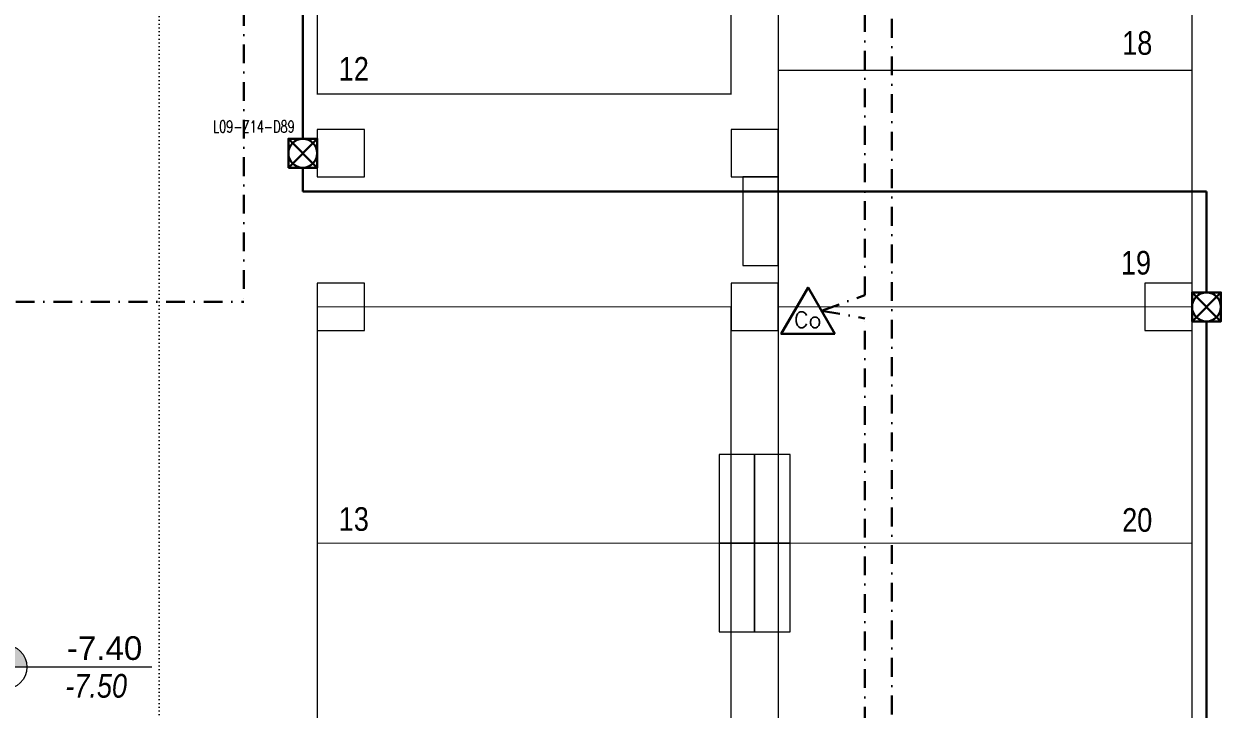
# Model space of a CAD drawing. Header units: metres. Extents: x -19121 to 152404, y -12107 to 29421.
# Drawn here: x 63944 to 65972, y 2559 to 3718 of the extents above; entities that cross this region are included whole.
import ezdxf
from ezdxf.enums import TextEntityAlignment as Align

# ---------------------------------------------------------------- set-up
doc = ezdxf.new("R2010")
doc.units = ezdxf.units.M
doc.header["$LTSCALE"] = 50
doc.header["$MEASUREMENT"] = 0
for name, pattern in [('DASHDOT', [25.4, 12.7, -6.35, 0, -6.35]), ('DOT2', [0.125, 0, -0.125]), ('HIDDEN', [0.375, 0.25, -0.125])]:
    doc.linetypes.add(name, pattern=pattern)
doc.layers.get('0').update_dxf_attribs({"color": 9, "lineweight": 9})
for name, color, linetype, lineweight in [('01', 9, 'Continuous', 9), ('05', 9, 'Continuous', 9), ('06D', 9, 'Continuous', 9), ('21', 9, 'Continuous', 9), ('E-DEDEKTÖR NUMARALARI', 20, 'Continuous', 30), ('E-DUVAR TİPİ FLAŞÖR', 7, 'Continuous', 30), ('E-KABLO', 7, 'Continuous', 30), ('E-KARBONMONOKSİT DEDEKTÖRÜ', 7, 'Continuous', 30)]:
    doc.layers.add(name, color=color, linetype=linetype, lineweight=lineweight)
doc.styles.add('Arial', font='arial.ttf', dxfattribs={"height": 2.5})
doc.styles.add('E-YAZI', font='txttw.shx', dxfattribs={"height": 200})
doc.styles.add('MuuM_TEXT-ITALIC', font='ARIALNI.TTF')
doc.styles.add('MuuM_TEXT-STANDART', font='ARIALN.TTF')

# ---------------------------------------------------------------- blocks, each defined once
blk = doc.blocks.new('100_DUVAR TİPİ FLAŞÖR 085')
at = {"layer": 'E-DUVAR TİPİ FLAŞÖR', "color": 4}
blk.add_line((-1.22, 2.45), (1.22, 0), dxfattribs=at)
blk.add_lwpolyline([(-1.22, 0), (-1.22, 2.45), (1.22, 2.45), (1.22, 0)], close=True, dxfattribs=at)
blk.add_lwpolyline([(1.22, 2.45), (-1.22, 0)], dxfattribs=at)
blk.add_circle((0, 1.22), 1.22, dxfattribs=at)
blk = doc.blocks.new('100_KARBONMONOKSİT DEDEKTÖRÜ 085')
at = {"layer": 'E-KARBONMONOKSİT DEDEKTÖRÜ', "color": 4}
blk.add_lwpolyline([(2.26, 0), (0, 3.92), (-2.26, 0)], close=True, dxfattribs=at)
at = {"layer": 'E-KARBONMONOKSİT DEDEKTÖRÜ', "color": 3, "style": 'E-YAZI'}
blk.add_text('Co', height=1.36, dxfattribs=at).set_placement((-0.02, 1.2), align=Align.MIDDLE)
blk = doc.blocks.new('p-kolon_80x80')
blk.add_lwpolyline([(-40, -40), (40, -40), (40, 40), (-40, 40)], close=True)
blk = doc.blocks.new('1.bod.mimari.elk')
at = {"layer": '01'}
for p in [(8480, -5130), (9180, -5130), (8480, -5390), (9180, -5390), (9880, -5390)]:
    blk.add_blockref('p-kolon_80x80', p, dxfattribs=at)
blk = doc.blocks.new('p-işyeri')
at = {"color": 0, "const_width": 2}
blk.add_lwpolyline([(200, 0), (200, 700), (-200, 700), (-200, 0)], close=True, dxfattribs=at)
blk = doc.blocks.new('0_elevationtarget-p-bk')
h = blk.add_hatch(color=250)
h.paths.add_polyline_path([(1.88, 0, 0.414214), (0, 1.88), (0, 0)])
h.paths.add_polyline_path([(0, 0), (-1.88, 0, 0.414214), (0, -1.88)])
blk.add_line((0, -2.62), (0, 2.62))
blk.add_lwpolyline([(12.45, 0), (-3, 0)])
blk.add_circle((0, 0), 1.88)
at = {"style": 'Arial'}
blk.add_attdef('BITMISKOT', text='', height=2, dxfattribs=at).set_placement((4.5, 0), align=Align.BOTTOM_LEFT)
at = {"style": 'MuuM_TEXT-ITALIC'}
blk.add_attdef('FINISHINGFLOORLEVEL', text='', height=2, dxfattribs=at).set_placement((4.5, -0.59), align=Align.TOP_LEFT)
blk = doc.blocks.new('p-birim')
blk.add_lwpolyline([(0, 0), (1, 0), (1, 1), (0, 1)], close=True)
blk = doc.blocks.new('1.bod.mimari1.elk')
at = {"layer": '06D', "linetype": 'DOT2'}
blk.add_lwpolyline([(8172.5, -3317.79), (8172.5, -7740, 0.4142136), (8472.5, -8040), (11395.6, -8040)], format="xyb", dxfattribs=at)
at = {"layer": '01'}
blk.add_blockref('p-kolon_80x80', (9180, -5390), dxfattribs=at)
at = {"layer": '05', "xscale": 60, "yscale": 150}
for p in [(9160, -5320), (9120, -5790), (9180, -5790), (9120, -5940), (9180, -5940)]:
    blk.add_blockref('p-birim', p, dxfattribs=at)
at = {"layer": '06D', "color": 89, "linetype": 'HIDDEN', "true_color": 0x2e4d23, "rotation": 90}
for p in [(9920, -4790), (9140, -4830), (9920, -5190), (9140, -5590), (9920, -5590), (9140, -5990), (9920, -5990)]:
    blk.add_blockref('p-işyeri', p, dxfattribs=at)
at = {"layer": '21', "xscale": 20, "yscale": 20, "zscale": 20}
blk.add_blockref('0_elevationtarget-p-bk', (7910.92, -5999.49), dxfattribs=at).add_auto_attribs({'BITMISKOT': ' -7.40', 'FINISHINGFLOORLEVEL': ' -7.50'})
at = {"layer": '21', "style": 'MuuM_TEXT-STANDART'}
for s, p in [('18', (9852.82, -4975.61)), ('12', (8527.29, -5019.46)), ('19', (9850.69, -5347.44)), ('13', (8527.29, -5781.04)), ('20', (9852.82, -5782.66))]:
    blk.add_text(s, height=40, dxfattribs=at).set_placement(p, align=Align.BOTTOM_RIGHT)

msp = doc.modelspace()

# ---------------------------------------------------------------- linework, layer by layer
at = {"layer": 'E-KABLO', "color": 5, "linetype": 'Continuous', "ltscale": 0.05}
for p, q in [((64415.44, 4824.82), (64415.44, 3524.35)), ((64415.44, 3475.39), (64415.44, 3434.95)), ((64415.44, 3434.95), (65944.4, 3434.95)), ((65944.4, 3264.35), (65944.4, 3434.95)), ((65944.4, 3215.39), (65944.4, 1652.98))]:
    msp.add_line(p, q, dxfattribs=at)
at = {"layer": 'E-KABLO', "color": 3, "linetype": 'DASHDOT', "ltscale": 0.05}
for p, q in [((64315.92, 4764.97), (64315.92, 3248.35)), ((65366.63, 3259.79), (65366.63, 4361.64)), ((65411.9, 3981.41), (65411.9, 1633.38)), ((63675.53, 3248.35), (64315.92, 3248.35)), ((65292.92, 3233.38), (65366.63, 3259.79)), ((65292.92, 3233.38), (65366.63, 3220.33)), ((65366.63, 1704.69), (65366.63, 3220.33))]:
    msp.add_line(p, q, dxfattribs=at)

# ---------------------------------------------------------------- block references
at = {"layer": '06D'}
for name in ['1.bod.mimari.elk', '1.bod.mimari1.elk']:
    msp.add_blockref(name, (56000, 8630), dxfattribs=at)
at = {"layer": 'E-DUVAR TİPİ FLAŞÖR', "xscale": 20, "yscale": 20, "zscale": 20}
for p in [(64415.44, 3475.39), (65944.4, 3215.39)]:
    msp.add_blockref('100_DUVAR TİPİ FLAŞÖR 085', p, dxfattribs=at)
at = {"layer": 'E-KARBONMONOKSİT DEDEKTÖRÜ', "color": 4, "xscale": 20, "yscale": 20, "zscale": 20}
msp.add_blockref('100_KARBONMONOKSİT DEDEKTÖRÜ 085', (65270.28, 3194.16), dxfattribs=at)

# ---------------------------------------------------------------- texts
at = {"layer": 'E-DEDEKTÖR NUMARALARI', "style": 'E-YAZI', "width": 0.7}
msp.add_text('L09-Z14-D89', height=20, dxfattribs=at).set_placement((64263.76, 3534.94))

doc.saveas('drawing.dxf')
